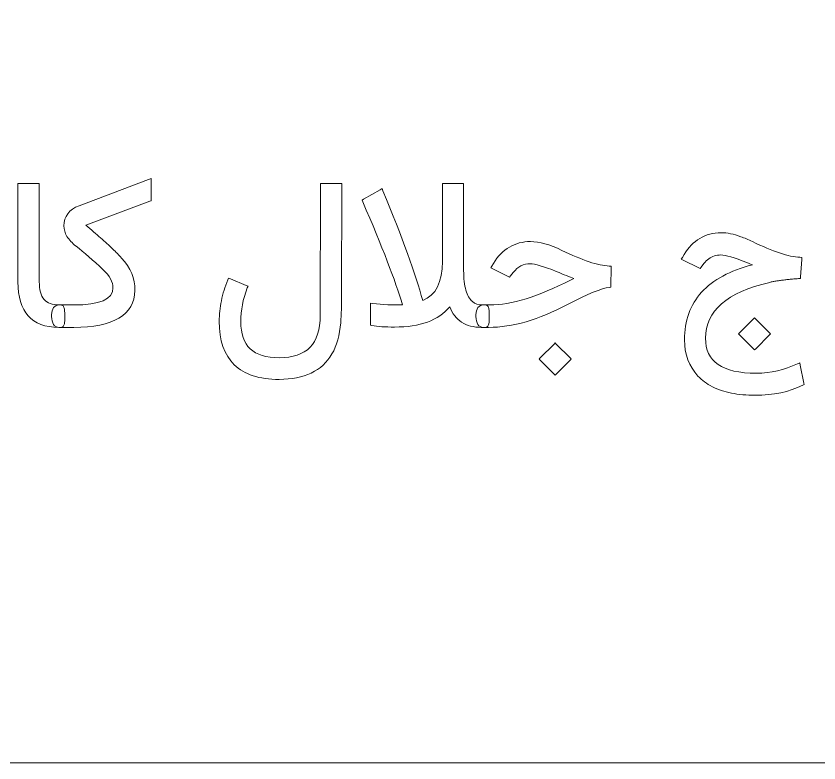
# Model space of a CAD drawing. Header units: millimetres. Extents: x -33 to 258, y -95 to 44.
# Drawn here: x 5.38 to 42.55, y -94.69 to -60.13 of the extents above; entities that cross this region are included whole.
import ezdxf

# ---------------------------------------------------------------- set-up
doc = ezdxf.new("R2010")
doc.units = ezdxf.units.MM
doc.header["$MEASUREMENT"] = 0
doc.layers.add('Layer 1', color=7, linetype='Continuous')

msp = doc.modelspace()

# ---------------------------------------------------------------- linework, layer by layer
at = {"layer": 'Layer 1', "color": 250, "lineweight": 18}
msp.add_open_spline([(-33.0567, -94.6882), (-33.0567, -94.6882), (105.7495, -94.6882), (105.7495, -94.6882), (105.7495, -94.6882), (105.7495, 44.118), (105.7495, 44.118), (105.7495, 44.118), (-33.0567, 44.118), (-33.0567, 44.118), (-33.0567, 44.118), (-33.0567, -94.6882), (-33.0567, -94.6882)], degree=3, knots=[0, 0, 0, 0, 0.25, 0.25, 0.25, 0.5, 0.5, 0.5, 0.75, 0.75, 0.75, 1, 1, 1, 1], dxfattribs=at)
at = {"layer": 'Layer 1', "color": 250, "lineweight": 9}
for points, knots in [([(10.2652, -71.3295), (10.6839, -71.7798), (10.8893, -72.2775), (10.8798, -72.8242), (10.8703, -73.3978), (10.6254, -73.8276), (10.1435, -74.1104), (9.6632, -74.3948), (8.9632, -74.537), (8.0468, -74.537), (8.0468, -74.537), (7.3848, -74.537), (7.3848, -74.537), (7.2647, -74.537), (7.1746, -74.4912), (7.1146, -74.4011), (7.0545, -74.3095), (7.0245, -74.1878), (7.0245, -74.0377), (7.0245, -74.0377), (7.0245, -73.9492), (7.0245, -73.9492), (7.0245, -73.8133), (7.0545, -73.7043), (7.1177, -73.6222), (7.1794, -73.5416), (7.2678, -73.5005), (7.3848, -73.5005), (7.3848, -73.5005), (8.0421, -73.5005), (8.0421, -73.5005), (9.2555, -73.5005), (9.8639, -73.2366), (9.867, -72.7089), (9.867, -72.434), (9.7169, -72.1543), (9.4183, -71.8699), (8.9458, -71.4322), (8.5256, -71.0704), (8.159, -70.7828), (7.9725, -70.6374), (7.8335, -70.4858), (7.7371, -70.3293), (7.6423, -70.1713), (7.5933, -70.0102), (7.5933, -69.8427), (7.5933, -69.4018), (7.8303, -69.0906), (8.3028, -68.9073), (8.3028, -68.9073), (11.5103, -67.6906), (11.5103, -67.6906), (11.5103, -67.6906), (11.6351, -67.6448), (11.6351, -67.6448), (11.6351, -67.6448), (11.6351, -67.7791), (11.6351, -67.7791), (11.6351, -67.7791), (11.6351, -68.6166), (11.6351, -68.6166), (11.6351, -68.6166), (11.6351, -68.6766), (11.6351, -68.6766), (11.6351, -68.6766), (11.5751, -68.7003), (11.5751, -68.7003), (11.5751, -68.7003), (8.6125, -69.8063), (8.6125, -69.8063), (8.8621, -70.0196), (9.0896, -70.2156), (9.295, -70.3957), (9.5004, -70.5774), (9.6837, -70.7449), (9.8465, -70.9013), (10.0076, -71.0561), (10.1467, -71.1999), (10.2652, -71.3295)], [0, 0, 0, 0, 0.0384615, 0.0384615, 0.0384615, 0.0769231, 0.0769231, 0.0769231, 0.1153846, 0.1153846, 0.1153846, 0.1538462, 0.1538462, 0.1538462, 0.1923077, 0.1923077, 0.1923077, 0.2307692, 0.2307692, 0.2307692, 0.2692308, 0.2692308, 0.2692308, 0.3076923, 0.3076923, 0.3076923, 0.3461538, 0.3461538, 0.3461538, 0.3846154, 0.3846154, 0.3846154, 0.4230769, 0.4230769, 0.4230769, 0.4615385, 0.4615385, 0.4615385, 0.5, 0.5, 0.5, 0.5384615, 0.5384615, 0.5384615, 0.5769231, 0.5769231, 0.5769231, 0.6153846, 0.6153846, 0.6153846, 0.6538462, 0.6538462, 0.6538462, 0.6923077, 0.6923077, 0.6923077, 0.7307692, 0.7307692, 0.7307692, 0.7692308, 0.7692308, 0.7692308, 0.8076923, 0.8076923, 0.8076923, 0.8461538, 0.8461538, 0.8461538, 0.8846154, 0.8846154, 0.8846154, 0.9230769, 0.9230769, 0.9230769, 0.9615385, 0.9615385, 0.9615385, 1, 1, 1, 1]), ([(7.6344, -74.0377), (7.6376, -74.093), (7.6376, -74.1499), (7.6344, -74.2083), (7.6312, -74.2668), (7.6249, -74.3205), (7.6154, -74.3711), (7.6075, -74.4201), (7.5886, -74.4596), (7.5601, -74.4912), (7.5333, -74.5212), (7.4954, -74.537), (7.4495, -74.537), (7.4495, -74.537), (7.3516, -74.537), (7.3516, -74.537), (6.729, -74.537), (6.2582, -74.3585), (5.9406, -74.0029), (5.623, -73.6459), (5.4634, -73.1229), (5.4634, -72.4355), (5.4634, -72.4355), (5.4634, -67.9735), (5.4634, -67.9735), (5.4634, -67.9735), (5.4634, -67.8802), (5.4634, -67.8802), (5.4634, -67.8802), (5.5566, -67.8802), (5.5566, -67.8802), (5.5566, -67.8802), (6.3625, -67.8802), (6.3625, -67.8802), (6.3625, -67.8802), (6.4541, -67.8802), (6.4541, -67.8802), (6.4541, -67.8802), (6.4541, -67.9735), (6.4541, -67.9735), (6.4541, -67.9735), (6.4541, -72.4261), (6.4541, -72.4261), (6.4541, -72.7926), (6.5284, -73.0644), (6.6769, -73.2414), (6.8254, -73.4136), (7.0545, -73.5005), (7.3658, -73.5005), (7.3658, -73.5005), (7.4495, -73.5005), (7.4495, -73.5005), (7.478, -73.5005), (7.5033, -73.5068), (7.5285, -73.5179), (7.5491, -73.5305), (7.5665, -73.5495), (7.5791, -73.5747), (7.5917, -73.6016), (7.6028, -73.6269), (7.6123, -73.6474), (7.617, -73.6696), (7.6218, -73.7027), (7.6249, -73.7454), (7.6281, -73.7881), (7.6297, -73.8212), (7.6297, -73.8418), (7.6328, -73.8513), (7.6344, -73.8876), (7.6344, -73.9492), (7.6344, -73.9492), (7.6344, -74.0377), (7.6344, -74.0377)], [0, 0, 0, 0, 0.0416667, 0.0416667, 0.0416667, 0.0833333, 0.0833333, 0.0833333, 0.125, 0.125, 0.125, 0.1666667, 0.1666667, 0.1666667, 0.2083333, 0.2083333, 0.2083333, 0.25, 0.25, 0.25, 0.2916667, 0.2916667, 0.2916667, 0.3333333, 0.3333333, 0.3333333, 0.375, 0.375, 0.375, 0.4166667, 0.4166667, 0.4166667, 0.4583333, 0.4583333, 0.4583333, 0.5, 0.5, 0.5, 0.5416667, 0.5416667, 0.5416667, 0.5833333, 0.5833333, 0.5833333, 0.625, 0.625, 0.625, 0.6666667, 0.6666667, 0.6666667, 0.7083333, 0.7083333, 0.7083333, 0.75, 0.75, 0.75, 0.7916667, 0.7916667, 0.7916667, 0.8333333, 0.8333333, 0.8333333, 0.875, 0.875, 0.875, 0.9166667, 0.9166667, 0.9166667, 0.9583333, 0.9583333, 0.9583333, 1, 1, 1, 1]), ([(19.4627, -73.9808), (19.4627, -73.9808), (19.4769, -67.9735), (19.4769, -67.9735), (19.4769, -67.9735), (19.4769, -67.8802), (19.4769, -67.8802), (19.4769, -67.8802), (19.5702, -67.8802), (19.5702, -67.8802), (19.5702, -67.8802), (20.3649, -67.8802), (20.3649, -67.8802), (20.3649, -67.8802), (20.4582, -67.8802), (20.4582, -67.8802), (20.4582, -67.8802), (20.4582, -67.9735), (20.4582, -67.9735), (20.4582, -67.9735), (20.4534, -73.0597), (20.4534, -73.0597), (20.4534, -73.5052), (20.4392, -73.9239), (20.4123, -74.319), (20.3681, -74.8973), (20.2322, -75.3792), (20.0047, -75.7679), (19.7756, -76.1597), (19.4564, -76.4536), (19.0472, -76.6479), (18.6395, -76.8455), (18.1418, -76.9434), (17.5556, -76.9434), (16.6392, -76.9434), (15.9487, -76.7175), (15.4826, -76.264), (15.0165, -75.8137), (14.7842, -75.1437), (14.7874, -74.2542), (14.7874, -73.9366), (14.8205, -73.6222), (14.8853, -73.3109), (14.9533, -72.9807), (15.0512, -72.6583), (15.1808, -72.3423), (15.1808, -72.3423), (15.214, -72.2554), (15.214, -72.2554), (15.214, -72.2554), (15.3009, -72.2917), (15.3009, -72.2917), (15.3009, -72.2917), (16.0324, -72.5935), (16.0324, -72.5935), (16.0324, -72.5935), (16.1209, -72.6299), (16.1209, -72.6299), (16.1209, -72.6299), (16.0846, -72.7136), (16.0846, -72.7136), (15.8839, -73.2287), (15.7828, -73.747), (15.7828, -74.2684), (15.7828, -74.8325), (15.9281, -75.2528), (16.2173, -75.5277), (16.5112, -75.8026), (16.9583, -75.9401), (17.5603, -75.9401), (18.2018, -75.9401), (18.679, -75.7789), (18.9903, -75.4582), (19.3031, -75.1374), (19.4596, -74.6444), (19.4627, -73.9808)], [0, 0, 0, 0, 0.04, 0.04, 0.04, 0.08, 0.08, 0.08, 0.12, 0.12, 0.12, 0.16, 0.16, 0.16, 0.2, 0.2, 0.2, 0.24, 0.24, 0.24, 0.28, 0.28, 0.28, 0.32, 0.32, 0.32, 0.36, 0.36, 0.36, 0.4, 0.4, 0.4, 0.44, 0.44, 0.44, 0.48, 0.48, 0.48, 0.52, 0.52, 0.52, 0.56, 0.56, 0.56, 0.6, 0.6, 0.6, 0.64, 0.64, 0.64, 0.68, 0.68, 0.68, 0.72, 0.72, 0.72, 0.76, 0.76, 0.76, 0.8, 0.8, 0.8, 0.84, 0.84, 0.84, 0.88, 0.88, 0.88, 0.92, 0.92, 0.92, 0.96, 0.96, 0.96, 1, 1, 1, 1]), ([(24.2076, -73.2919), (24.8128, -73.0533), (25.1162, -72.4513), (25.1162, -71.4812), (25.1162, -71.4812), (25.1162, -67.9735), (25.1162, -67.9735), (25.1162, -67.9735), (25.1162, -67.8802), (25.1162, -67.8802), (25.1162, -67.8802), (25.2078, -67.8802), (25.2078, -67.8802), (25.2078, -67.8802), (26.0089, -67.8802), (26.0089, -67.8802), (26.0089, -67.8802), (26.1021, -67.8802), (26.1021, -67.8802), (26.1021, -67.8802), (26.1021, -67.9735), (26.1021, -67.9735), (26.1021, -67.9735), (26.1021, -71.9031), (26.1021, -71.9031), (26.1021, -72.2728), (26.1369, -72.5777), (26.2064, -72.8147), (26.2759, -73.0533), (26.3755, -73.2271), (26.505, -73.3377), (26.6314, -73.4468), (26.791, -73.5005), (26.9854, -73.5005), (26.9854, -73.5005), (27.1023, -73.5005), (27.1023, -73.5005), (27.1323, -73.5005), (27.1592, -73.5068), (27.1797, -73.5179), (27.2018, -73.5305), (27.2208, -73.5495), (27.235, -73.5747), (27.2477, -73.6016), (27.2571, -73.6269), (27.2635, -73.6474), (27.2729, -73.6696), (27.2793, -73.7027), (27.2824, -73.7454), (27.2856, -73.7881), (27.2872, -73.8212), (27.2872, -73.8449), (27.2872, -73.8686), (27.2872, -73.9034), (27.2872, -73.9492), (27.2872, -73.9492), (27.2872, -74.0377), (27.2872, -74.0377), (27.2872, -74.0424), (27.2872, -74.0519), (27.2872, -74.0646), (27.2872, -74.1388), (27.2856, -74.1957), (27.284, -74.2368), (27.2824, -74.2763), (27.2761, -74.3237), (27.2635, -74.379), (27.254, -74.4359), (27.235, -74.4754), (27.2082, -74.5007), (27.1797, -74.5244), (27.145, -74.537), (27.1023, -74.537), (27.1023, -74.537), (26.9206, -74.537), (26.9206, -74.537), (26.5603, -74.537), (26.2554, -74.4564), (26.0089, -74.2968), (25.7624, -74.1357), (25.5807, -73.9002), (25.4622, -73.5874), (24.9313, -74.2115), (24.0797, -74.5228), (22.9073, -74.5228), (22.4759, -74.5228), (22.1251, -74.4991), (21.8565, -74.4485), (21.8565, -74.4485), (21.7823, -74.4343), (21.7823, -74.4343), (21.7823, -74.4343), (21.7823, -74.3569), (21.7823, -74.3569), (21.7823, -74.3569), (21.7823, -73.5179), (21.7823, -73.5179), (21.7823, -73.5179), (21.7823, -73.412), (21.7823, -73.412), (21.7823, -73.412), (21.8897, -73.4262), (21.8897, -73.4262), (22.359, -73.4878), (22.8188, -73.5084), (23.2691, -73.4863), (22.942, -72.3881), (22.329, -70.8002), (21.4315, -68.7224), (21.4315, -68.7224), (21.3983, -68.6482), (21.3983, -68.6482), (21.3983, -68.6482), (21.4678, -68.6071), (21.4678, -68.6071), (21.4678, -68.6071), (22.231, -68.1726), (22.231, -68.1726), (22.231, -68.1726), (22.3242, -68.1157), (22.3242, -68.1157), (22.3242, -68.1157), (22.3653, -68.2136), (22.3653, -68.2136), (23.2675, -70.3925), (23.8806, -72.0848), (24.2076, -73.2919)], [0, 0, 0, 0, 0.0238095, 0.0238095, 0.0238095, 0.047619, 0.047619, 0.047619, 0.0714286, 0.0714286, 0.0714286, 0.0952381, 0.0952381, 0.0952381, 0.1190476, 0.1190476, 0.1190476, 0.1428571, 0.1428571, 0.1428571, 0.1666667, 0.1666667, 0.1666667, 0.1904762, 0.1904762, 0.1904762, 0.2142857, 0.2142857, 0.2142857, 0.2380952, 0.2380952, 0.2380952, 0.2619048, 0.2619048, 0.2619048, 0.2857143, 0.2857143, 0.2857143, 0.3095238, 0.3095238, 0.3095238, 0.3333333, 0.3333333, 0.3333333, 0.3571429, 0.3571429, 0.3571429, 0.3809524, 0.3809524, 0.3809524, 0.4047619, 0.4047619, 0.4047619, 0.4285714, 0.4285714, 0.4285714, 0.452381, 0.452381, 0.452381, 0.4761905, 0.4761905, 0.4761905, 0.5, 0.5, 0.5, 0.5238095, 0.5238095, 0.5238095, 0.547619, 0.547619, 0.547619, 0.5714286, 0.5714286, 0.5714286, 0.5952381, 0.5952381, 0.5952381, 0.6190476, 0.6190476, 0.6190476, 0.6428571, 0.6428571, 0.6428571, 0.6666667, 0.6666667, 0.6666667, 0.6904762, 0.6904762, 0.6904762, 0.7142857, 0.7142857, 0.7142857, 0.7380952, 0.7380952, 0.7380952, 0.7619048, 0.7619048, 0.7619048, 0.7857143, 0.7857143, 0.7857143, 0.8095238, 0.8095238, 0.8095238, 0.8333333, 0.8333333, 0.8333333, 0.8571429, 0.8571429, 0.8571429, 0.8809524, 0.8809524, 0.8809524, 0.9047619, 0.9047619, 0.9047619, 0.9285714, 0.9285714, 0.9285714, 0.952381, 0.952381, 0.952381, 0.9761905, 0.9761905, 0.9761905, 1, 1, 1, 1]), ([(36.3283, -75.1153), (36.3283, -74.2273), (36.5921, -73.4926), (37.1199, -72.9127), (37.6476, -72.3313), (38.4313, -71.9094), (39.471, -71.6439), (39.4331, -71.6281), (39.3951, -71.6123), (39.3525, -71.5981), (39.3114, -71.5823), (39.2656, -71.5633), (39.2166, -71.5412), (38.6272, -71.3042), (38.2275, -71.1857), (38.0173, -71.1857), (37.9099, -71.1857), (37.8088, -71.1999), (37.714, -71.23), (37.6207, -71.2584), (37.5323, -71.3026), (37.4533, -71.3611), (37.3727, -71.4196), (37.2968, -71.4938), (37.2257, -71.5839), (37.2257, -71.5839), (37.0962, -71.7498), (37.0962, -71.7498), (37.0962, -71.7498), (37.0503, -71.8098), (37.0503, -71.8098), (37.0503, -71.8098), (36.9856, -71.7782), (36.9856, -71.7782), (36.9856, -71.7782), (36.2714, -71.4259), (36.2714, -71.4259), (36.2714, -71.4259), (36.1797, -71.3801), (36.1797, -71.3801), (36.1797, -71.3801), (36.235, -71.2963), (36.235, -71.2963), (36.235, -71.2963), (36.3093, -71.1668), (36.3093, -71.1668), (36.51, -70.8365), (36.7549, -70.5869), (37.0424, -70.4178), (37.3316, -70.2472), (37.6571, -70.1603), (38.0221, -70.1571), (38.1611, -70.1571), (38.3065, -70.1729), (38.4597, -70.2045), (38.6114, -70.2345), (38.7726, -70.2803), (38.9385, -70.3404), (39.1044, -70.4004), (39.2829, -70.4763), (39.471, -70.5648), (40.4206, -71.0277), (41.1537, -71.271), (41.6704, -71.2916), (41.6704, -71.2916), (41.762, -71.2963), (41.762, -71.2963), (41.762, -71.2963), (41.7573, -71.3943), (41.7573, -71.3943), (41.7573, -71.3943), (41.6973, -72.2001), (41.6973, -72.2001), (41.6973, -72.2001), (41.6925, -72.2775), (41.6925, -72.2775), (41.6925, -72.2775), (41.6088, -72.2823), (41.6088, -72.2823), (41.5329, -72.2886), (41.4571, -72.2949), (41.3844, -72.2981), (41.3117, -72.3028), (41.2422, -72.3091), (41.1727, -72.317), (41.1032, -72.3249), (41.0352, -72.3328), (40.9689, -72.3407), (40.9025, -72.3486), (40.8377, -72.3565), (40.7761, -72.3629), (40.7145, -72.3708), (40.6544, -72.3802), (40.596, -72.3897), (40.5375, -72.3976), (40.4806, -72.4087), (40.4269, -72.4197), (40.3732, -72.4292), (40.321, -72.4419), (40.2721, -72.4545), (38.2907, -72.9143), (37.3, -73.777), (37.3, -75.041), (37.3, -75.5814), (37.4928, -75.9859), (37.8814, -76.2545), (38.2686, -76.5231), (38.8627, -76.6574), (39.6653, -76.6574), (40.3195, -76.6574), (40.9499, -76.5121), (41.5582, -76.2213), (41.5582, -76.2213), (41.6657, -76.1708), (41.6657, -76.1708), (41.6657, -76.1708), (41.6878, -76.2861), (41.6878, -76.2861), (41.6878, -76.2861), (41.8553, -77.1156), (41.8553, -77.1156), (41.8553, -77.1156), (41.8695, -77.1852), (41.8695, -77.1852), (41.8695, -77.1852), (41.8031, -77.2168), (41.8031, -77.2168), (41.1774, -77.5233), (40.4427, -77.675), (39.6005, -77.675), (39.196, -77.675), (38.8295, -77.6434), (38.5008, -77.5786), (38.1722, -77.5138), (37.8783, -77.4143), (37.6176, -77.2815), (37.3569, -77.1488), (37.1325, -76.9845), (36.9476, -76.787), (36.5337, -76.3398), (36.3283, -75.7821), (36.3283, -75.1153)], [0, 0, 0, 0, 0.0212766, 0.0212766, 0.0212766, 0.0425532, 0.0425532, 0.0425532, 0.0638298, 0.0638298, 0.0638298, 0.0851064, 0.0851064, 0.0851064, 0.106383, 0.106383, 0.106383, 0.1276596, 0.1276596, 0.1276596, 0.1489362, 0.1489362, 0.1489362, 0.1702128, 0.1702128, 0.1702128, 0.1914894, 0.1914894, 0.1914894, 0.212766, 0.212766, 0.212766, 0.2340426, 0.2340426, 0.2340426, 0.2553191, 0.2553191, 0.2553191, 0.2765957, 0.2765957, 0.2765957, 0.2978723, 0.2978723, 0.2978723, 0.3191489, 0.3191489, 0.3191489, 0.3404255, 0.3404255, 0.3404255, 0.3617021, 0.3617021, 0.3617021, 0.3829787, 0.3829787, 0.3829787, 0.4042553, 0.4042553, 0.4042553, 0.4255319, 0.4255319, 0.4255319, 0.4468085, 0.4468085, 0.4468085, 0.4680851, 0.4680851, 0.4680851, 0.4893617, 0.4893617, 0.4893617, 0.5106383, 0.5106383, 0.5106383, 0.5319149, 0.5319149, 0.5319149, 0.5531915, 0.5531915, 0.5531915, 0.5744681, 0.5744681, 0.5744681, 0.5957447, 0.5957447, 0.5957447, 0.6170213, 0.6170213, 0.6170213, 0.6382979, 0.6382979, 0.6382979, 0.6595745, 0.6595745, 0.6595745, 0.6808511, 0.6808511, 0.6808511, 0.7021277, 0.7021277, 0.7021277, 0.7234043, 0.7234043, 0.7234043, 0.7446809, 0.7446809, 0.7446809, 0.7659574, 0.7659574, 0.7659574, 0.787234, 0.787234, 0.787234, 0.8085106, 0.8085106, 0.8085106, 0.8297872, 0.8297872, 0.8297872, 0.8510638, 0.8510638, 0.8510638, 0.8723404, 0.8723404, 0.8723404, 0.893617, 0.893617, 0.893617, 0.9148936, 0.9148936, 0.9148936, 0.9361702, 0.9361702, 0.9361702, 0.9574468, 0.9574468, 0.9574468, 0.9787234, 0.9787234, 0.9787234, 1, 1, 1, 1]), ([(27.0312, -74.537), (26.9111, -74.537), (26.821, -74.4912), (26.761, -74.4011), (26.7009, -74.3095), (26.6709, -74.1878), (26.6709, -74.0377), (26.6709, -74.0377), (26.6709, -73.9492), (26.6709, -73.9492), (26.6709, -73.8133), (26.7009, -73.7043), (26.7641, -73.6222), (26.8258, -73.5416), (26.9142, -73.5005), (27.0312, -73.5005), (27.0312, -73.5005), (27.3092, -73.5005), (27.3092, -73.5005), (28.3126, -73.5005), (29.5577, -73.1165), (31.0445, -72.3471), (31.0445, -72.3471), (31.1978, -72.268), (31.1978, -72.268), (31.1077, -72.238), (30.9987, -72.1969), (30.8675, -72.1432), (30.7364, -72.0911), (30.5784, -72.0263), (30.3919, -71.9489), (29.7994, -71.7119), (29.3997, -71.5934), (29.1942, -71.5934), (28.8719, -71.5934), (28.608, -71.7261), (28.4026, -71.9915), (28.4026, -71.9915), (28.2731, -72.1574), (28.2731, -72.1574), (28.2731, -72.1574), (28.2257, -72.2175), (28.2257, -72.2175), (28.2257, -72.2175), (28.1609, -72.1859), (28.1609, -72.1859), (28.1609, -72.1859), (27.4483, -71.8335), (27.4483, -71.8335), (27.4483, -71.8335), (27.3566, -71.7877), (27.3566, -71.7877), (27.3566, -71.7877), (27.412, -71.704), (27.412, -71.704), (27.412, -71.704), (27.4862, -71.5744), (27.4862, -71.5744), (27.6853, -71.241), (27.9302, -70.9898), (28.2194, -70.8223), (28.5085, -70.6532), (28.834, -70.5679), (29.1974, -70.5648), (29.6051, -70.5648), (30.0886, -70.7006), (30.6479, -70.9724), (31.5975, -71.4354), (32.3306, -71.6771), (32.8457, -71.6992), (32.8457, -71.6992), (32.9342, -71.704), (32.9342, -71.704), (32.9342, -71.704), (32.9342, -71.7972), (32.9342, -71.7972), (32.9342, -71.7972), (32.9247, -72.5967), (32.9247, -72.5967), (32.9247, -72.5967), (32.9247, -72.6804), (32.9247, -72.6804), (32.9247, -72.6804), (32.841, -72.6899), (32.841, -72.6899), (32.4981, -72.7215), (31.8551, -72.9854), (30.9118, -73.4815), (29.575, -74.1846), (28.3552, -74.537), (27.2539, -74.537), (27.2539, -74.537), (27.0312, -74.537), (27.0312, -74.537)], [0, 0, 0, 0, 0.0322581, 0.0322581, 0.0322581, 0.0645161, 0.0645161, 0.0645161, 0.0967742, 0.0967742, 0.0967742, 0.1290323, 0.1290323, 0.1290323, 0.1612903, 0.1612903, 0.1612903, 0.1935484, 0.1935484, 0.1935484, 0.2258065, 0.2258065, 0.2258065, 0.2580645, 0.2580645, 0.2580645, 0.2903226, 0.2903226, 0.2903226, 0.3225806, 0.3225806, 0.3225806, 0.3548387, 0.3548387, 0.3548387, 0.3870968, 0.3870968, 0.3870968, 0.4193548, 0.4193548, 0.4193548, 0.4516129, 0.4516129, 0.4516129, 0.483871, 0.483871, 0.483871, 0.516129, 0.516129, 0.516129, 0.5483871, 0.5483871, 0.5483871, 0.5806452, 0.5806452, 0.5806452, 0.6129032, 0.6129032, 0.6129032, 0.6451613, 0.6451613, 0.6451613, 0.6774194, 0.6774194, 0.6774194, 0.7096774, 0.7096774, 0.7096774, 0.7419355, 0.7419355, 0.7419355, 0.7741935, 0.7741935, 0.7741935, 0.8064516, 0.8064516, 0.8064516, 0.8387097, 0.8387097, 0.8387097, 0.8709677, 0.8709677, 0.8709677, 0.9032258, 0.9032258, 0.9032258, 0.9354839, 0.9354839, 0.9354839, 0.9677419, 0.9677419, 0.9677419, 1, 1, 1, 1]), ([(38.8611, -74.7977), (38.8611, -74.7977), (39.5342, -74.1246), (39.5342, -74.1246), (39.5342, -74.1246), (39.5689, -74.0898), (39.5689, -74.0898), (39.5689, -74.0898), (39.6037, -74.1246), (39.6037, -74.1246), (39.6037, -74.1246), (40.2815, -74.8024), (40.2815, -74.8024), (40.2815, -74.8024), (40.3163, -74.8372), (40.3163, -74.8372), (40.3163, -74.8372), (40.2815, -74.872), (40.2815, -74.872), (40.2815, -74.872), (39.6084, -75.5467), (39.6084, -75.5467), (39.6084, -75.5467), (39.5737, -75.5798), (39.5737, -75.5798), (39.5737, -75.5798), (39.5389, -75.5467), (39.5389, -75.5467), (39.5389, -75.5467), (38.8611, -74.8672), (38.8611, -74.8672), (38.8611, -74.8672), (38.8263, -74.8325), (38.8263, -74.8325), (38.8263, -74.8325), (38.8611, -74.7977), (38.8611, -74.7977)], [0, 0, 0, 0, 0.0833333, 0.0833333, 0.0833333, 0.1666667, 0.1666667, 0.1666667, 0.25, 0.25, 0.25, 0.3333333, 0.3333333, 0.3333333, 0.4166667, 0.4166667, 0.4166667, 0.5, 0.5, 0.5, 0.5833333, 0.5833333, 0.5833333, 0.6666667, 0.6666667, 0.6666667, 0.75, 0.75, 0.75, 0.8333333, 0.8333333, 0.8333333, 0.9166667, 0.9166667, 0.9166667, 1, 1, 1, 1]), ([(29.6288, -75.9638), (29.6288, -75.9638), (30.3019, -75.2907), (30.3019, -75.2907), (30.3019, -75.2907), (30.3366, -75.2559), (30.3366, -75.2559), (30.3366, -75.2559), (30.3714, -75.2907), (30.3714, -75.2907), (30.3714, -75.2907), (31.0492, -75.9685), (31.0492, -75.9685), (31.0492, -75.9685), (31.084, -76.0033), (31.084, -76.0033), (31.084, -76.0033), (31.0492, -76.038), (31.0492, -76.038), (31.0492, -76.038), (30.3761, -76.7127), (30.3761, -76.7127), (30.3761, -76.7127), (30.3414, -76.7459), (30.3414, -76.7459), (30.3414, -76.7459), (30.3066, -76.7127), (30.3066, -76.7127), (30.3066, -76.7127), (29.6288, -76.0333), (29.6288, -76.0333), (29.6288, -76.0333), (29.594, -75.9985), (29.594, -75.9985), (29.594, -75.9985), (29.6288, -75.9638), (29.6288, -75.9638)], [0, 0, 0, 0, 0.0833333, 0.0833333, 0.0833333, 0.1666667, 0.1666667, 0.1666667, 0.25, 0.25, 0.25, 0.3333333, 0.3333333, 0.3333333, 0.4166667, 0.4166667, 0.4166667, 0.5, 0.5, 0.5, 0.5833333, 0.5833333, 0.5833333, 0.6666667, 0.6666667, 0.6666667, 0.75, 0.75, 0.75, 0.8333333, 0.8333333, 0.8333333, 0.9166667, 0.9166667, 0.9166667, 1, 1, 1, 1])]:
    msp.add_open_spline(points, degree=3, knots=knots, dxfattribs=at)

doc.saveas('drawing.dxf')
